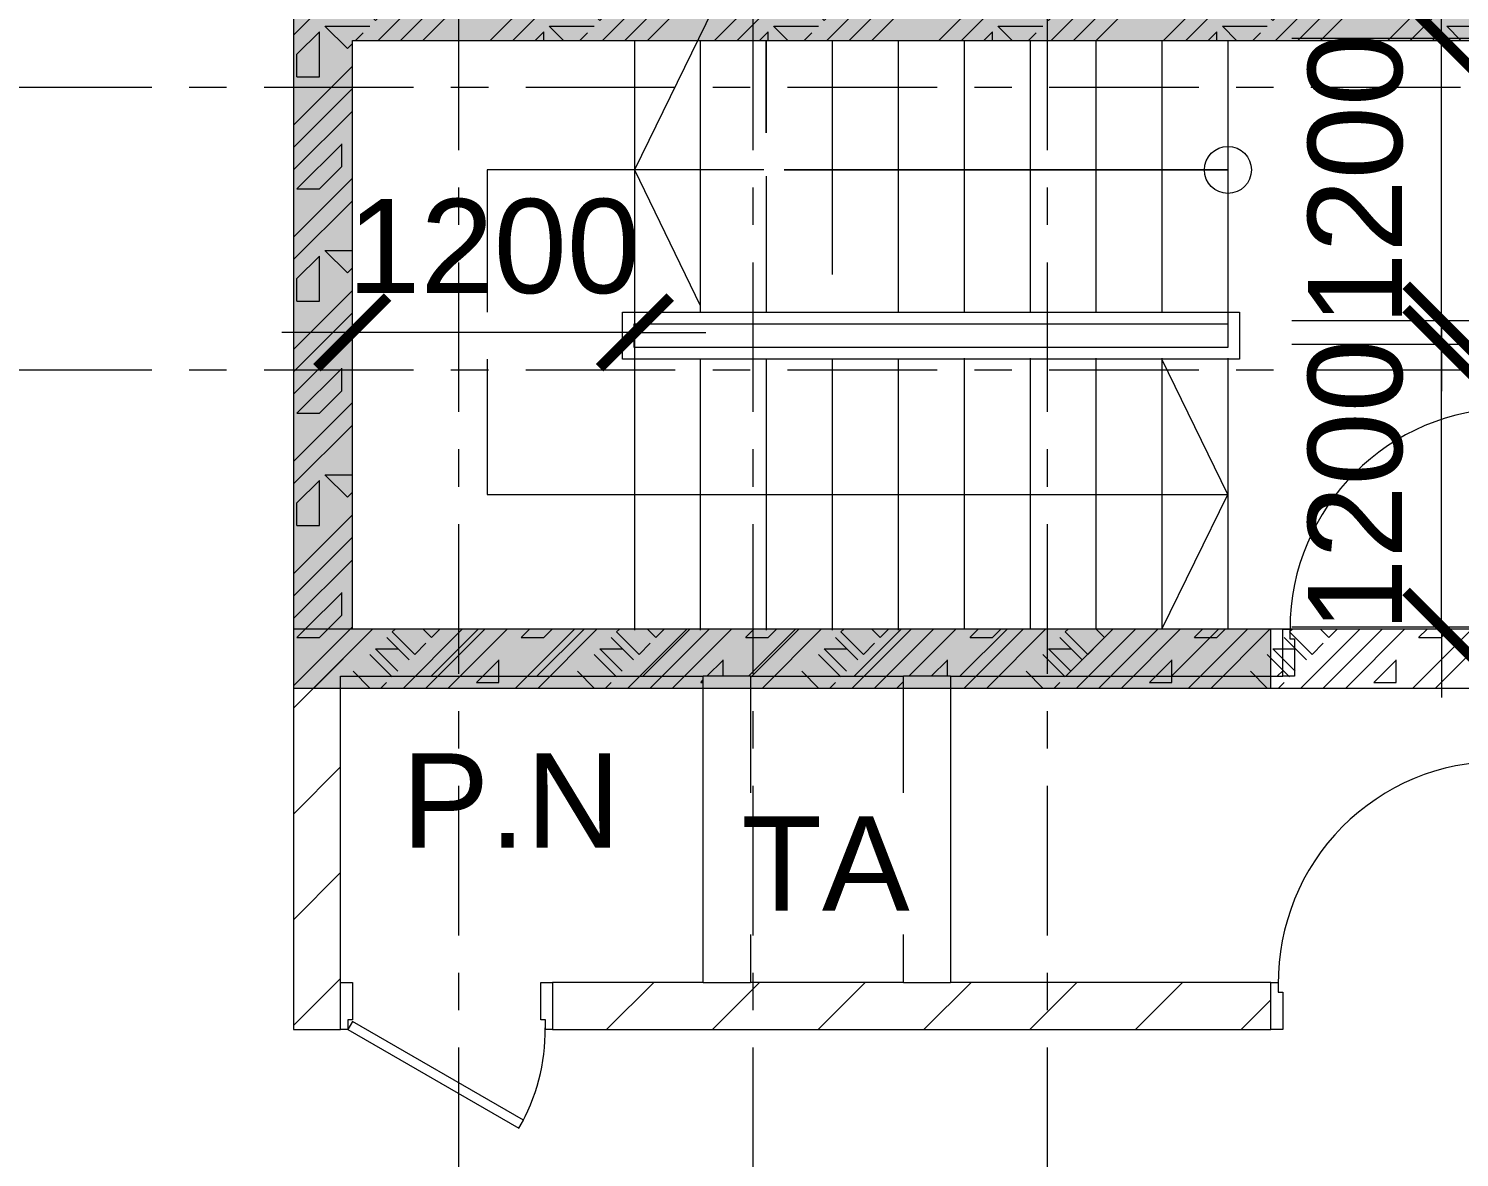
# Model space of a CAD drawing. Header units: millimetres. Extents: x -23040 to 110735, y -14554 to 50786.
# Drawn here: x 21626 to 27701, y 14557 to 19350 of the extents above; entities that cross this region are included whole.
import ezdxf

# ---------------------------------------------------------------- set-up
doc = ezdxf.new("R2010")
doc.units = ezdxf.units.MM
doc.linetypes.add('Grid Line', pattern=[22.225, 12.7, -3.175, 3.175, -3.175])
doc.layers.get('DEFPOINTS').update_dxf_attribs({"color": 230, "lineweight": 13})
for name, color, linetype, lineweight in [('A-DETL-GENF', 31, 'Continuous', 5), ('CHU', 181, 'Continuous', 5), ('CUA', 31, 'Continuous', 9), ('DIM', 1, 'Continuous', 5), ('HATCH-TUONG', 152, 'Continuous', 9), ('NET-CAT', 3, 'Continuous', 9), ('NET-THAY', 2, 'Continuous', 15), ('TRUC', 225, 'Continuous', 5)]:
    doc.layers.add(name, color=color, linetype=linetype, lineweight=lineweight)
doc.styles.add('Arial_14', font='arial.ttf', dxfattribs={"height": 400})
doc.styles.add('TA1', font='arial.ttf')
doc.dimstyles.new('D_200_KTx2', dxfattribs={"dimtxt": 400, "dimasz": 300, "dimexe": 300, "dimexo": 300, "dimgap": 160, "dimtad": 1, "dimdec": 0, "dimzin": 9, "dimtxsty": 'TA1', "dimblk": 'ARCHTICK', "dimcen": 1, "dimdle": 300, "dimclrd": 256, "dimclre": 256, "dimclrt": 7, "dimadec": 0, "dimazin": 0, "dimtfac": 1, "dimtdec": 0, "dimtix": 1, "dimtmove": 1, "dimatfit": 3, "dimldrblk": 'ARCHTICK', "dimfxl": 1, "dimtolj": 1, "dimtzin": 0, "dimlwd": -1, "dimlwe": -1, "dimarcsym": 0})
pattern_1 = [(45, (95.25, 0), (-476.246, 476.246), []), (45, (190.5, 0), (-476.246, 476.246), []), (45, (0, 0), (-476.246, 476.246), []), (45, (476.25, 0), (-476.246, 476.246), []), (45, (571.5, 0), (-476.246, 476.246), []), (0, (381, 95.25), (0, 952.5), [95.25, -857.25]), (0, (476.25, 190.5), (0, 952.5), [95.25, -857.25]), (45, (381, 95.25), (0, 952.491), [134.683, -1212.342]), (45, (476.25, 95.25), (0, 952.491), [134.683, -1212.342]), (0, (381, 95.25), (0, 952.5), [95.25, -857.25]), (90, (-95.25, 95.25), (-952.5, 6e-14), [95.25, -857.25]), (90, (0, 95.25), (-952.5, 6e-14), [190.5, -762]), (45, (-95.25, 190.5), (0, 952.491), [134.683, -1212.342]), (90, (762, 381), (-952.5, 6e-14), [95.25, -857.25]), (0, (666.75, 381), (0, 952.5), [95.25, -857.25]), (45, (666.75, 381), (0, 952.491), [134.683, -1212.342]), (0, (857.25, 95.25), (0, 952.5), [95.25, -857.25]), (0, (857.25, 571.5), (0, 952.5), [95.25, -857.25]), (90, (1047.75, 666.75), (-952.5, 6e-14), [95.25, -857.25]), (45, (857.25, 571.5), (0, 952.491), [269.367, -1077.66]), (45, (952.5, 571.5), (0, 952.491), [134.683, -1212.342]), (45, (1143, 762), (0, 952.491), [134.683, -1212.342]), (0, (1143, 857.25), (0, 952.5), [95.25, -857.25]), (90, (1143, 762), (-952.5, 6e-14), [95.25, -857.25]), (0, (476.25, 762), (0, 952.5), [95.25, -857.25]), (0, (666.75, 857.25), (0, 952.5), [95.25, -857.25]), (90, (571.5, 762), (-952.5, 6e-14), [95.25, -857.25]), (90, (666.75, 762), (-952.5, 6e-14), [95.25, -857.25]), (45, (476.25, 762), (0, 952.491), [134.684, -1212.342]), (45, (666.75, 762), (0, 952.491), [134.684, -1212.342]), (135, (119, 214.8), (-952.491, 6e-14), [134.683, -1212.342]), (135, (238.1, 333.4), (-952.491, 6e-14), [134.683, -1212.342]), (135, (309.56, 404.8), (-952.491, 6e-14), [134.683, -1212.342]), (135, (333.4, 428.6), (-952.491, 6e-14), [134.683, -1212.342]), (135, (381, 476.25), (-952.491, 6e-14), [134.684, -1212.342]), (135, (404.8, 500.06), (-952.491, 6e-14), [134.683, -1212.342]), (135, (476.25, 571.5), (-952.491, 6e-14), [134.684, -1212.342]), (135, (523.9, 619.1), (-952.491, 6e-14), [134.684, -1212.342]), (45, (119, 214.8), (0, 952.491), [95.25, -1251.775]), (45, (238.1, 333.4), (0, 952.491), [67.36, -1279.665]), (45, (404.8, 500.06), (0, 952.491), [67.36, -1279.665]), (45, (309.56, 595.3), (0, 952.491), [67.36, -1279.665]), (45, (476.25, 571.5), (0, 952.491), [67.36, -1279.665]), (45, (381, 666.75), (0, 952.491), [67.36, -1279.665]), (0, (24.2, 309.5), (0, 952.5), [190.043, -762.457]), (0, (238.1, 523.9), (0, 952.5), [95.25, -857.25])]
pattern_2 = [(45, (0, 0), (-224.5064, 224.5064), [])]

# ---------------------------------------------------------------- blocks, each defined once
blk = doc.blocks.new('A$C29345511')
at = {"layer": 'NET-CAT'}
h = blk.add_hatch(color=256, dxfattribs=at)
h.dxf.hatch_style = 1
h.paths.add_polyline_path([(5450, 10650), (5200, 10650), (5200, 9650), (5450, 9650)], flags=17)
h.paths.add_polyline_path([(5450, 12850), (5200, 12850), (5200, 11850), (5450, 11850)], flags=17)
h.paths.add_polyline_path([(5450, 8450), (5200, 8450), (5200, 7450), (5450, 7450)], flags=17)
h.paths.add_polyline_path([(5450, 6250), (5200, 6250), (5200, 5800), (3000, 5800), (3000, 14500), (5200, 14500), (5200, 14050), (5450, 14050), (5450, 14750), (2750, 14750), (2750, 7850), (2350, 7850), (2350, 7600), (2750, 7600), (2750, 5800), (950, 5800), (950, 7600), (1350, 7600), (1350, 7850), (700, 7850), (700, 5800), (0, 5800), (0, 0), (4150, 0), (4150, 250), (250, 250), (250, 2750), (5450, 2750), (5450, 3000), (3200, 3000), (3200, 3875), (2950, 3875), (2950, 3000), (250, 3000), (250, 5550), (2950, 5550), (2950, 5075), (3200, 5075), (3200, 5550), (5450, 5550)])
blk.add_lwpolyline([(0, 5800), (0, 0), (4150, 0), (4150, 250), (250, 250), (250, 2750), (5450, 2750), (5450, 3000), (3200, 3000), (3200, 3875), (2950, 3875), (2950, 3000), (250, 3000), (250, 5550), (2950, 5550), (2950, 5075), (3200, 5075), (3200, 5550), (5450, 5550), (5450, 6250)], dxfattribs=at)
blk = doc.blocks.new('ALC1807-ASCENT PLAZA-KET CAU 1_rvt-1-MẶT BẰNG HẦM 1')
blk.add_blockref('A$C29345511', (22750.5, 16549.9))
blk = doc.blocks.new('_ArchTick')
at = {"color": 0, "const_width": 0.15}
blk.add_lwpolyline([(-0.5, -0.5), (0.5, 0.5)], dxfattribs=at)
blk = doc.blocks.new('*D53')
at = {"layer": 'DEFPOINTS', "color": 0, "transparency": 16777216}
for p in [(26689, 18010.1), (27624.3, 18010.1), (26689, 16809.9)]:
    blk.add_point(p, dxfattribs=at)
at = {"layer": 'DIM', "transparency": 16777216}
for p, q in [((27624.3, 18010.1), (27624.3, 18310.1)), ((26989, 18010.1), (27924.3, 18010.1)), ((27624.3, 16809.9), (27624.3, 18010.1)), ((26989, 16809.9), (27924.3, 16809.9)), ((27624.3, 16809.9), (27624.3, 16509.9))]:
    blk.add_line(p, q, dxfattribs=at)
at = {"layer": 'DIM', "transparency": 16777216, "xscale": 300, "yscale": 300, "zscale": 300}
for p, rotation in [((27624.3, 18010.1), 270), ((27624.3, 16809.9), 90)]:
    blk.add_blockref('_ArchTick', p, dxfattribs=dict(at, rotation=rotation))
at = {"layer": 'DIM', "color": 7, "transparency": 16777216, "insert": (27260.1, 17410), "char_height": 400, "attachment_point": 5, "rotation": 90, "style": 'TA1'}
blk.add_mtext('\\A1;1200', dxfattribs=at)
blk = doc.blocks.new('*D54')
at = {"layer": 'DEFPOINTS', "color": 0, "transparency": 16777216}
for p in [(26689, 19309.9), (27624.3, 19309.9), (26689, 18110.3)]:
    blk.add_point(p, dxfattribs=at)
at = {"layer": 'DIM', "transparency": 16777216}
for p, q in [((27624.3, 19309.9), (27624.3, 19609.9)), ((26989, 19309.9), (27924.3, 19309.9)), ((27624.3, 18110.3), (27624.3, 19309.9)), ((26989, 18110.3), (27924.3, 18110.3)), ((27624.3, 18110.3), (27624.3, 17810.3))]:
    blk.add_line(p, q, dxfattribs=at)
at = {"layer": 'DIM', "transparency": 16777216, "xscale": 300, "yscale": 300, "zscale": 300}
for p, rotation in [((27624.3, 19309.9), 270), ((27624.3, 18110.3), 90)]:
    blk.add_blockref('_ArchTick', p, dxfattribs=dict(at, rotation=rotation))
at = {"layer": 'DIM', "color": 7, "transparency": 16777216, "insert": (27260.1, 18710.1), "char_height": 400, "attachment_point": 5, "rotation": 90, "style": 'TA1'}
blk.add_mtext('\\A1;1200', dxfattribs=at)
blk = doc.blocks.new('*D55')
at = {"layer": 'DEFPOINTS', "color": 0, "transparency": 16777216}
for p in [(23000.5, 18059.9), (23000.5, 18059.9), (24200.5, 18059.9)]:
    blk.add_point(p, dxfattribs=at)
at = {"layer": 'DIM', "transparency": 16777216}
for p, q in [((23000.5, 18059.9), (22700.5, 18059.9)), ((24200.5, 18059.9), (23000.5, 18059.9)), ((24200.5, 18059.9), (24500.5, 18059.9))]:
    blk.add_line(p, q, dxfattribs=at)
at = {"layer": 'DIM', "transparency": 16777216, "xscale": 300, "yscale": 300, "zscale": 300}
blk.add_blockref('_ArchTick', (23000.5, 18059.9), dxfattribs=at)
at = {"layer": 'DIM', "transparency": 16777216, "xscale": 300, "yscale": 300, "zscale": 300, "rotation": 180}
blk.add_blockref('_ArchTick', (24200.5, 18059.9), dxfattribs=at)
at = {"layer": 'DIM', "color": 7, "transparency": 16777216, "insert": (23600.5, 18424.2), "char_height": 400, "attachment_point": 5, "style": 'TA1'}
blk.add_mtext('\\A1;1200', dxfattribs=at)
blk = doc.blocks.new('THANG  BO 3 - THANG  BO 3-371141-MẶT BẰNG HẦM 2')
at = {"layer": 'A-DETL-GENF'}
for p, q in [((1565.4, 2599.3), (1231.5, 1918.4)), ((1231.5, 2468.2), (1231.5, -35.3)), ((1511.5, 2468.2), (1511.5, 1314.9)), ((1791.5, 2468.2), (1791.5, 2075.8)), ((1791.6, 2075.9), (1791.6, 2468.2)), ((1791.6, 2468.2), (1791.6, 2075.9)), ((2071.5, 2468.2), (2071.5, 1473.8)), ((2351.5, 2468.2), (2351.5, 1314.9)), ((2631.5, 2468.2), (2631.5, 1314.9)), ((2911.5, 2468.2), (2911.5, 1314.9)), ((3191.5, 2468.2), (3191.5, 1314.9)), ((3471.5, 2468.2), (3471.5, 1310.8)), ((3751.5, 2468.2), (3751.5, 1260.8)), ((1781.4, 1918.4), (606.6, 1918.4)), ((606.6, 1918.4), (606.6, 1314.9)), ((1231.5, 1918.4), (1511.5, 1343.1)), ((1791.5, 1891.3), (1791.5, 1314.9)), ((3751.5, 1918.4), (1867.2, 1918.4)), ((1867.3, 1918.4), (3751.5, 1918.4)), ((3751.5, 1918.4), (1867.3, 1918.4)), ((1181.5, 1114.9), (1181.5, 1314.9)), ((1181.5, 1314.9), (3801.2, 1314.9)), ((3801.2, 1314.9), (3801.2, 1114.9)), ((1231.4, 1164.8), (1231.4, 1265)), ((1231.4, 1265), (3751.3, 1265)), ((3751.3, 1265), (3751.3, 1164.8)), ((3751.3, 1164.8), (1231.4, 1164.8)), ((606.6, 1114.9), (606.6, 539.9)), ((3801.2, 1114.9), (1181.5, 1114.9)), ((1511.5, 1114.9), (1511.5, -35.3)), ((1791.5, 1114.9), (1791.5, -35.3)), ((2071.5, 1114.9), (2071.5, -35.3)), ((2351.5, 1114.9), (2351.5, -35.3)), ((2631.5, 1118.4), (2631.5, -31.8)), ((2911.5, 1118.4), (2911.5, -31.8)), ((3191.5, 1118.4), (3191.5, -31.8)), ((3471.5, 1118.4), (3471.5, -31)), ((3751.5, 539.9), (3471.5, 1115.1)), ((3751.5, 1118.4), (3751.5, -31.8)), ((606.6, 539.9), (3751.5, 539.9)), ((3471.5, -31), (3751.5, 539.9))]:
    blk.add_line(p, q, dxfattribs=at)
for centre in [(3751.5, 1918.4), (3751.6, 1918.4), (3751.6, 1918.4)]:
    blk.add_circle(centre, 100, dxfattribs=at)
blk = doc.blocks.new('CUA 1 CANH MO - 2 - Type 1000-501896-MẶT BẰNG HẦM 1')
at = {"layer": 'CUA', "lineweight": 5}
for p, q in [((-398.5, -102.3), (-398.5, 97.7)), ((-398.5, 97.7), (-348.5, 97.7)), ((-348.5, 97.7), (-348.5, -61.3)), ((551.5, 97.7), (601.5, 97.7)), ((551.5, -61.3), (551.5, 97.7)), ((601.5, 97.7), (601.5, -102.3)), ((-368.5, -102.3), (-398.5, -102.3)), ((-368.5, -61.3), (-368.5, -102.3)), ((-348.5, -61.3), (-368.5, -61.3)), ((571.5, -61.3), (551.5, -61.3)), ((571.5, -102.3), (571.5, -61.3)), ((601.5, -102.3), (571.5, -102.3))]:
    blk.add_line(p, q, dxfattribs=at)
at = {"layer": 'CUA'}
for p, q in [((-327.5, -102.3), (-367.5, -102.3)), ((-367.5, -102.3), (-367.5, -1040.3)), ((-327.5, -1040.3), (-327.5, -102.3)), ((-367.5, -1040.3), (-327.5, -1040.3))]:
    blk.add_line(p, q, dxfattribs=at)
at = {"layer": 'CUA', "lineweight": 5}
blk.add_arc((-367.5, -102.3), 938, 270, 0.5, dxfattribs=at)
blk = doc.blocks.new('CUA 1 CANH MO - 2 - Type 1000-502030-MẶT BẰNG HẦM 1')
at = {"layer": 'CUA', "lineweight": 5}
for p, q in [((-398.5, -102.3), (-398.5, 97.7)), ((-398.5, 97.7), (-348.5, 97.7)), ((-348.5, 97.7), (-348.5, -61.3)), ((551.5, 97.7), (601.5, 97.7)), ((551.5, -61.3), (551.5, 97.7)), ((601.5, 97.7), (601.5, -102.3)), ((-368.5, -102.3), (-398.5, -102.3)), ((-368.5, -61.3), (-368.5, -102.3)), ((-348.5, -61.3), (-368.5, -61.3)), ((571.5, -61.3), (551.5, -61.3)), ((571.5, -102.3), (571.5, -61.3)), ((601.5, -102.3), (571.5, -102.3))]:
    blk.add_line(p, q, dxfattribs=at)
at = {"layer": 'CUA'}
for p, q in [((-327.5, -102.3), (-367.5, -102.3)), ((-367.5, -102.3), (-367.5, -1040.3)), ((-327.5, -1040.3), (-327.5, -102.3)), ((-367.5, -1040.3), (-327.5, -1040.3))]:
    blk.add_line(p, q, dxfattribs=at)
at = {"layer": 'CUA', "lineweight": 5}
for start, end in [(270, 359.99716), (359.99716, 0.5)]:
    blk.add_arc((-367.5, -102.3), 938, start, end, dxfattribs=at)
blk = doc.blocks.new('CUA 1 CANH MO - 2 - Type 1-502491-MẶT BẰNG HẦM 1')
at = {"layer": 'CUA', "lineweight": 5}
for p, q in [((-348.5, -102.3), (-348.5, 97.7)), ((-348.5, 97.7), (-298.5, 97.7)), ((-298.5, 97.7), (-298.5, -61.3)), ((501.5, 97.7), (551.5, 97.7)), ((501.5, -61.3), (501.5, 97.7)), ((551.5, 97.7), (551.5, -102.3)), ((-318.5, -102.3), (-348.5, -102.3)), ((-318.5, -61.3), (-318.5, -102.3)), ((-298.5, -61.3), (-318.5, -61.3)), ((521.5, -61.3), (501.5, -61.3)), ((521.5, -102.3), (521.5, -61.3)), ((551.5, -102.3), (521.5, -102.3))]:
    blk.add_line(p, q, dxfattribs=at)
at = {"layer": 'CUA'}
for p, q in [((-297.5, -67.6), (-317.5, -102.3)), ((-317.5, -102.3), (408.2, -521.3)), ((428.2, -486.6), (-297.5, -67.6)), ((408.2, -521.3), (428.2, -486.6))]:
    blk.add_line(p, q, dxfattribs=at)
at = {"layer": 'CUA', "lineweight": 5}
blk.add_arc((-317.5, -102.3), 838, 330, 0.5, dxfattribs=at)

msp = doc.modelspace()

# ---------------------------------------------------------------- hatches: boundary and pattern name
at = {"layer": 'HATCH-TUONG', "lineweight": 5}
h = msp.add_hatch(dxfattribs=at)
h.set_pattern_fill('FP_1', color=256, style=0, pattern_type=2)
h.set_pattern_definition(pattern_1)
h.paths.add_polyline_path([(22773.3, 16799.9), (23000.5, 16799.9), (23000.5, 22199.9), (22750.5, 22199.9), (22750.5, 16799.9), (22771.4, 16799.9)], flags=0)
h = msp.add_hatch(dxfattribs=at)
h.set_pattern_fill('FP_1', color=256, style=0, pattern_type=2)
h.set_pattern_definition(pattern_1)
h.paths.add_polyline_path([(25776.9, 19299.9), (28200.5, 19299.9), (28200.5, 19549.9), (23000.5, 19549.9), (23000.5, 19299.9), (25500.5, 19299.9)], flags=0)
h = msp.add_hatch(dxfattribs=at)
h.set_pattern_fill('FP_1', color=256, style=0, pattern_type=2)
h.set_pattern_definition(pattern_1)
h.paths.add_polyline_path([(28200.5, 16549.9), (28200.5, 16799.9), (22750.5, 16799.9), (22750.5, 16549.9), (24490.5, 16549.9), (24490.5, 16599.9), (24690.5, 16599.9), (24690.5, 16549.9), (25340.5, 16549.9), (25340.5, 16599.9), (25540.5, 16599.9), (25540.5, 16549.9), (26659.4, 16549.9)], flags=0)
h = msp.add_hatch(dxfattribs=at)
h.set_pattern_fill('FP_2', color=256, style=0, pattern_type=2)
h.set_pattern_definition(pattern_2)
h.paths.add_polyline_path([(28000.5, 16599.9), (28000.5, 16799.9), (27950.5, 16799.9), (27950.5, 16599.9)], flags=0)
h.paths.add_polyline_path([(23000.5, 16599.9), (26950.5, 16599.9), (26950.5, 16799.9), (22750.5, 16799.9), (22750.5, 16599.9), (22950.5, 16599.9)], flags=0)
h = msp.add_hatch(dxfattribs=at)
h.set_pattern_fill('FP_2', color=256, style=0, pattern_type=2)
h.set_pattern_definition(pattern_2)
h.paths.add_polyline_path([(22750.5, 15299.9), (22950.5, 15299.9), (22950.5, 16599.9), (22750.5, 16599.9), (22750.5, 16236.3)], flags=0)
h = msp.add_hatch(dxfattribs=at)
h.set_pattern_fill('FP_2', color=256, style=0, pattern_type=2)
h.set_pattern_definition(pattern_2)
h.paths.add_polyline_path([(28000.5, 15099.9), (28000.5, 15299.9), (27900.5, 15299.9), (27900.5, 15099.9)], flags=0)
h.paths.add_polyline_path([(26659.4, 15099.9), (26900.5, 15099.9), (26900.5, 15299.9), (23850.5, 15299.9), (23850.5, 15099.9)], flags=0)
h.paths.add_polyline_path([(22750.5, 15099.9), (22950.5, 15099.9), (22950.5, 15299.9), (22750.5, 15299.9)], flags=0)

# ---------------------------------------------------------------- linework, layer by layer
at = {"layer": 'NET-CAT'}
for p, q in [((22750.5, 22449.9), (22750.5, 16549.9)), ((23000.5, 19299.9), (28200.5, 19299.9)), ((23000.5, 16799.9), (23000.5, 19299.9)), ((27879.5, 16799.9), (23000.5, 16799.9)), ((22750.5, 16549.9), (24490.5, 16549.9)), ((24690.5, 16549.9), (25340.5, 16549.9)), ((25540.5, 16549.9), (28200.5, 16549.9))]:
    msp.add_line(p, q, dxfattribs=at)
at = {"layer": 'NET-CAT', "lineweight": 15}
for p, q in [((22771.4, 16799.9), (22750.5, 16799.9)), ((22750.5, 16799.9), (22750.5, 16599.9)), ((26950.5, 16799.9), (22773.3, 16799.9)), ((26950.5, 16599.9), (26950.5, 16799.9)), ((22750.5, 16599.9), (22750.5, 16549.9)), ((22950.5, 16599.9), (24490.5, 16599.9)), ((22950.5, 16549.9), (22950.5, 16599.9)), ((24690.5, 16599.9), (25340.5, 16599.9)), ((25540.5, 16599.9), (26950.5, 16599.9)), ((22750.5, 16549.9), (22750.5, 15299.9)), ((22950.5, 15299.9), (22950.5, 16549.9)), ((22750.5, 15299.9), (22750.5, 15099.9)), ((22950.5, 15099.9), (22950.5, 15299.9)), ((24490.5, 15299.9), (23850.5, 15299.9)), ((23850.5, 15299.9), (23850.5, 15099.9)), ((25340.5, 15299.9), (24690.5, 15299.9)), ((26900.5, 15299.9), (25540.5, 15299.9)), ((26900.5, 15099.9), (26900.5, 15299.9)), ((22750.5, 15099.9), (22950.5, 15099.9)), ((23850.5, 15099.9), (26900.5, 15099.9))]:
    msp.add_line(p, q, dxfattribs=at)
at = {"layer": 'NET-THAY', "lineweight": 9}
for p, q in [((24490.5, 16549.9), (24490.5, 16599.9)), ((24690.5, 16599.9), (24490.5, 16599.9)), ((24690.5, 16599.9), (24690.5, 16549.9)), ((25340.5, 16549.9), (25340.5, 16599.9)), ((25540.5, 16599.9), (25340.5, 16599.9)), ((25540.5, 16599.9), (25540.5, 16549.9)), ((24490.5, 15299.9), (24490.5, 16549.9)), ((24690.5, 16549.9), (24690.5, 15299.9)), ((25340.5, 15299.9), (25340.5, 16549.9)), ((25540.5, 16549.9), (25540.5, 15299.9)), ((24490.5, 15299.9), (24690.5, 15299.9)), ((25340.5, 15299.9), (25540.5, 15299.9))]:
    msp.add_line(p, q, dxfattribs=at)
at = {"layer": 'TRUC', "linetype": 'Grid Line', "ltscale": 50}
for p, q in [((25950.5, 47249.9), (25950.5, -7610.1)), ((48819.1, 19099.9), (-15192.4, 19099.9)), ((48819.1, 17899.9), (-17507, 17899.9))]:
    msp.add_line(p, q, dxfattribs=at)

# ---------------------------------------------------------------- block references
at = {"lineweight": 5, "rotation": 180}
for name, p in [('CUA 1 CANH MO - 2 - Type 1000-502030-MẶT BẰNG HẦM 1', (27552, 16697.7)), ('CUA 1 CANH MO - 2 - Type 1000-501896-MẶT BẰNG HẦM 1', (27502, 15197.7))]:
    msp.add_blockref(name, p, dxfattribs=at)
at = {"lineweight": 5}
msp.add_blockref('CUA 1 CANH MO - 2 - Type 1-502491-MẶT BẰNG HẦM 1', (23299.1, 15202.2), dxfattribs=at)
at = {"layer": 'A-DETL-GENF'}
msp.add_blockref('THANG  BO 3 - THANG  BO 3-371141-MẶT BẰNG HẦM 2', (22966.2, 16831.7), dxfattribs=at)

# ---------------------------------------------------------------- texts
at = {"layer": 'CHU', "color": 7, "insert": (23208.9, 16272.5), "char_height": 400, "width": 975.66, "attachment_point": 1, "line_spacing_factor": 0.936439, "style": 'Arial_14', "bg_fill": 3, "box_fill_scale": 1.25, "bg_fill_color": 256, "bg_fill_true_color": 13158600, "bg_fill_transparency": 0}
msp.add_mtext('\\pt2540,5080,7620,10160,12700,15240,17780,20320,22860,25400,27940,30480,33020,35560,38100,40640,43180,45720,48260,50800,53340,55880,58420,60960,63500,66040,68580,71120,73660,76200,78740,81280;P.N', dxfattribs=at)

# ---------------------------------------------------------------- dimensions: what is measured, and where the dimension line sits
at = {"layer": 'DIM'}
for base, p1, p2, picture, middle in [((27624.3, 19309.9), (26689, 18110.3), (26689, 19309.9), '*D54', (27260.1, 18710.1)), ((27624.3, 18010.1), (26689, 16809.9), (26689, 18010.1), '*D53', (27260.1, 17410))]:
    dim = msp.add_linear_dim(base=base, p1=p1, p2=p2, angle=90, dimstyle='D_200_KTx2', dxfattribs=at)
    dim.commit()
    dim.dimension.update_dxf_attribs({"geometry": picture, "text_midpoint": middle})
dim = msp.add_linear_dim(base=(23000.5, 18059.9), p1=(24200.5, 18059.9), p2=(23000.5, 18059.9), dimstyle='D_200_KTx2', dxfattribs=at)
dim.commit()
dim.dimension.update_dxf_attribs({"geometry": '*D55', "text_midpoint": (23600.5, 18424.2)})

# ---------------------------------------------------------------- next in the draw order: linework, layer by layer
at = {"layer": 'TRUC', "linetype": 'Grid Line', "ltscale": 50}
msp.add_line((23450.5, 47249.9), (23450.5, -7610.1), dxfattribs=at)

# ---------------------------------------------------------------- next in the draw order: texts
at = {"layer": 'CHU', "color": 7, "insert": (24652.8, 16005), "char_height": 400, "width": 749.42, "attachment_point": 1, "line_spacing_factor": 0.936439, "style": 'Arial_14', "bg_fill": 3, "box_fill_scale": 1.25, "bg_fill_color": 256, "bg_fill_true_color": 13158600, "bg_fill_transparency": 0}
msp.add_mtext('\\pt2540,5080,7620,10160,12700,15240,17780,20320,22860,25400,27940,30480,33020,35560,38100,40640,43180,45720,48260,50800,53340,55880,58420,60960,63500,66040,68580,71120,73660,76200,78740,81280;TA', dxfattribs=at)

# ---------------------------------------------------------------- next in the draw order: linework, layer by layer
at = {"layer": 'TRUC', "linetype": 'Grid Line', "ltscale": 50}
msp.add_line((24700.5, 47249.9), (24700.5, -10277.6), dxfattribs=at)

# ---------------------------------------------------------------- next in the draw order: block references
at = {"lineweight": 5}
msp.add_blockref('ALC1807-ASCENT PLAZA-KET CAU 1_rvt-1-MẶT BẰNG HẦM 1', (0, 0), dxfattribs=at)

doc.saveas('drawing.dxf')
